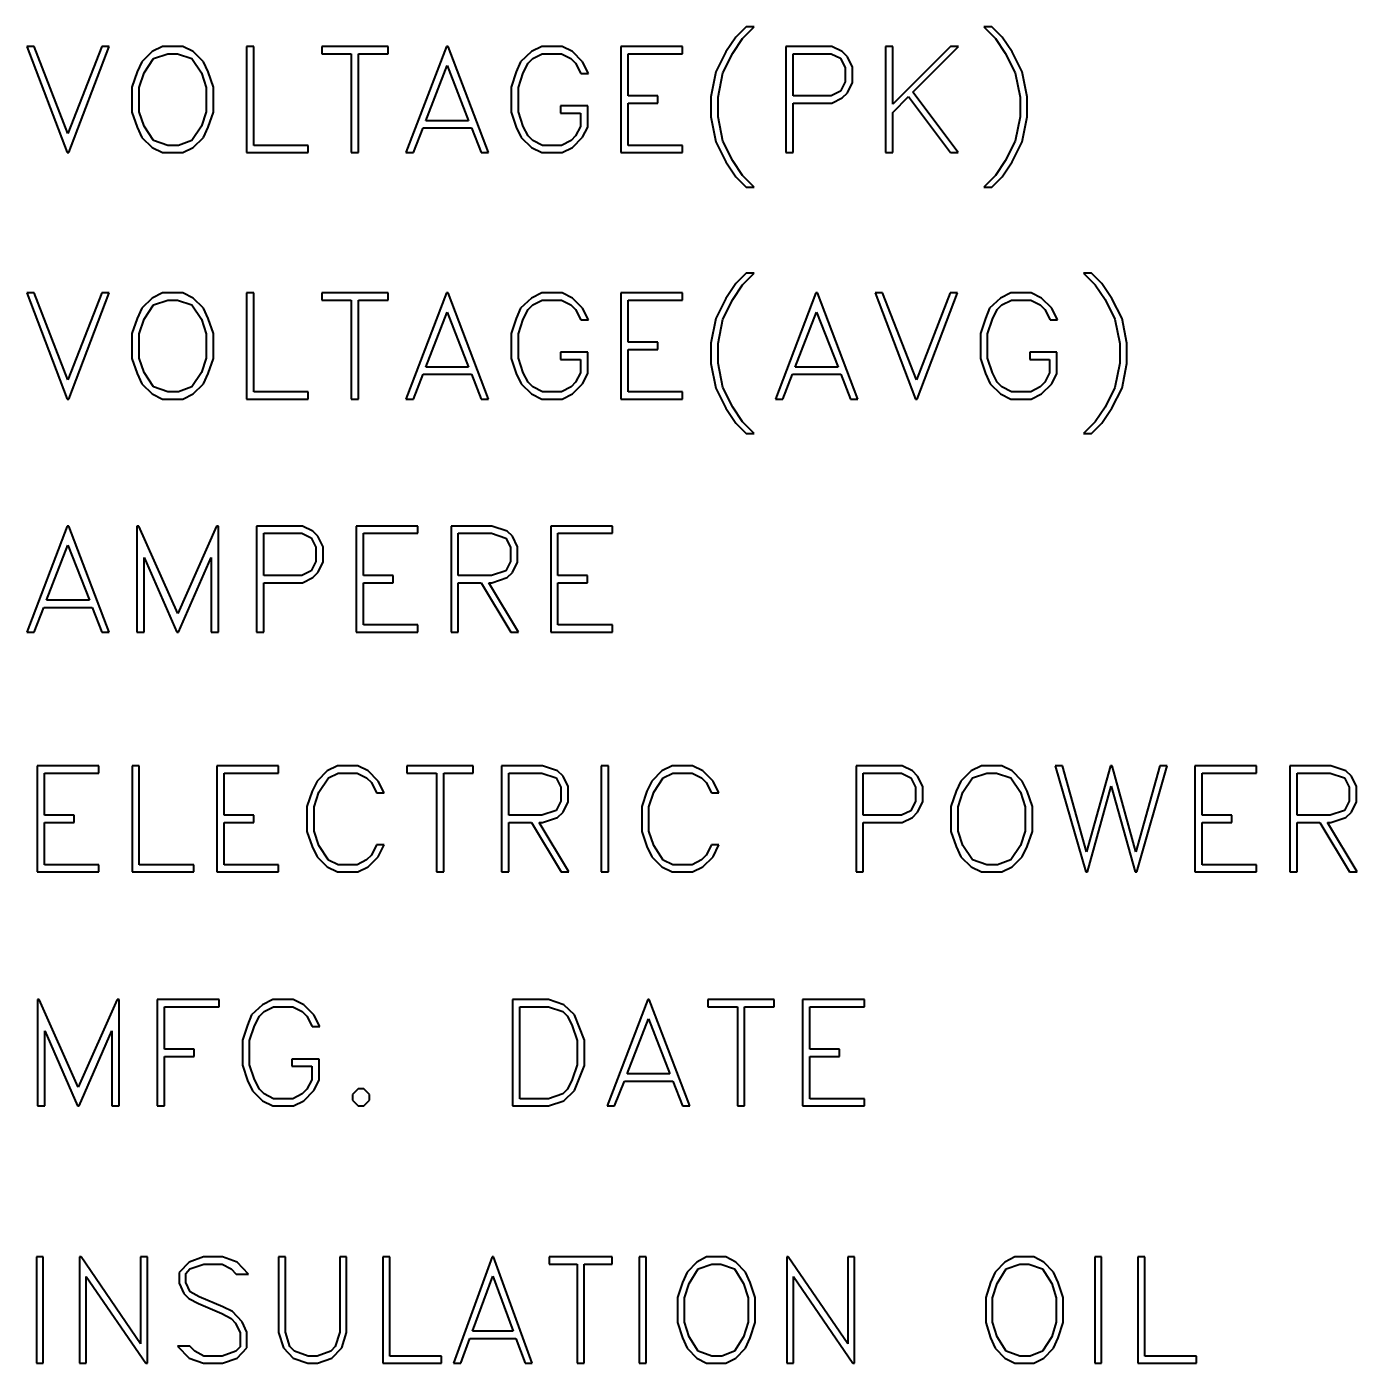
# Model space of a CAD drawing. Header units: millimetres. Extents: x 0 to 4205, y 0 to 2970.
# Drawn here: x 3452 to 3486.88, y 1748.27 to 1783.31 of the extents above; entities that cross this region are included whole.
import ezdxf

# ---------------------------------------------------------------- set-up
doc = ezdxf.new("R2010")
doc.units = ezdxf.units.MM
doc.header["$LTSCALE"] = 5
doc.layers.add('가시적인 것(ISO)', color=3, linetype='Continuous', lineweight=40)

msp = doc.modelspace()

# ---------------------------------------------------------------- linework, layer by layer
at = {"layer": '가시적인 것(ISO)'}
for p, q in [((3470.86, 1783.314), (3470.591, 1783.043)), ((3470.764, 1783.006), (3471.072, 1783.314)), ((3471.072, 1783.314), (3470.86, 1783.314)), ((3477.302, 1783.314), (3477.093, 1783.314)), ((3477.093, 1783.314), (3477.398, 1783.006)), ((3477.574, 1783.043), (3477.302, 1783.314)), ((3470.591, 1783.043), (3470.327, 1782.652)), ((3470.508, 1782.621), (3470.764, 1783.006)), ((3477.398, 1783.006), (3477.655, 1782.621)), ((3477.836, 1782.652), (3477.574, 1783.043)), ((3452.192, 1782.797), (3451.997, 1782.797)), ((3451.997, 1782.797), (3453.061, 1780.014)), ((3453.079, 1780.514), (3452.192, 1782.797)), ((3453.97, 1782.797), (3453.079, 1780.514)), ((3453.1, 1780.014), (3454.161, 1782.797)), ((3454.161, 1782.797), (3453.97, 1782.797)), ((3455.287, 1782.662), (3455.018, 1782.398)), ((3455.557, 1782.797), (3455.287, 1782.662)), ((3455.324, 1782.481), (3455.699, 1782.608)), ((3456.09, 1782.797), (3455.557, 1782.797)), ((3455.699, 1782.608), (3455.95, 1782.608)), ((3455.95, 1782.608), (3456.325, 1782.481)), ((3456.362, 1782.662), (3456.09, 1782.797)), ((3456.628, 1782.398), (3456.362, 1782.662)), ((3457.951, 1782.797), (3457.762, 1782.797)), ((3457.762, 1782.797), (3457.762, 1780.014)), ((3457.951, 1780.203), (3457.951, 1782.797)), ((3461.474, 1782.797), (3459.732, 1782.797)), ((3459.732, 1782.797), (3459.732, 1782.608)), ((3459.732, 1782.608), (3460.508, 1782.608)), ((3460.508, 1782.608), (3460.508, 1780.014)), ((3460.697, 1780.014), (3460.697, 1782.608)), ((3460.697, 1782.608), (3461.474, 1782.608)), ((3461.474, 1782.608), (3461.474, 1782.797)), ((3463.004, 1782.797), (3461.94, 1780.014)), ((3463.043, 1782.797), (3463.004, 1782.797)), ((3464.104, 1780.014), (3463.043, 1782.797)), ((3465.23, 1782.662), (3464.94, 1782.398)), ((3465.499, 1782.797), (3465.23, 1782.662)), ((3465.266, 1782.481), (3465.515, 1782.608)), ((3466.032, 1782.797), (3465.499, 1782.797)), ((3465.515, 1782.608), (3466.019, 1782.608)), ((3466.019, 1782.608), (3466.265, 1782.481)), ((3466.304, 1782.662), (3466.032, 1782.797)), ((3466.571, 1782.396), (3466.304, 1782.662)), ((3467.575, 1782.797), (3467.575, 1780.014)), ((3469.19, 1782.797), (3467.575, 1782.797)), ((3467.764, 1781.5), (3467.764, 1782.608)), ((3467.764, 1782.608), (3469.19, 1782.608)), ((3469.19, 1782.608), (3469.19, 1782.797)), ((3470.327, 1782.652), (3470.065, 1782.129)), ((3470.251, 1782.106), (3470.508, 1782.621)), ((3473.104, 1782.797), (3471.9, 1782.797)), ((3471.9, 1782.797), (3471.9, 1780.014)), ((3472.089, 1781.5), (3472.089, 1782.608)), ((3472.089, 1782.608), (3473.088, 1782.608)), ((3473.088, 1782.608), (3473.334, 1782.486)), ((3473.376, 1782.662), (3473.104, 1782.797)), ((3473.513, 1782.528), (3473.376, 1782.662)), ((3474.704, 1782.797), (3474.515, 1782.797)), ((3474.515, 1782.797), (3474.515, 1780.014)), ((3476.22, 1782.797), (3474.704, 1781.28)), ((3474.704, 1781.28), (3474.704, 1782.797)), ((3475.234, 1781.596), (3476.43, 1782.797)), ((3476.43, 1782.797), (3476.22, 1782.797)), ((3477.655, 1782.621), (3477.911, 1782.106)), ((3478.1, 1782.129), (3477.836, 1782.652)), ((3455.018, 1782.398), (3454.891, 1782.129)), ((3455.073, 1782.103), (3455.324, 1782.481)), ((3456.325, 1782.481), (3456.579, 1782.103)), ((3456.758, 1782.129), (3456.628, 1782.398)), ((3462.46, 1780.85), (3463.022, 1782.295)), ((3463.022, 1782.295), (3463.584, 1780.85)), ((3464.94, 1782.398), (3464.834, 1782.129)), ((3465.015, 1782.108), (3465.144, 1782.359)), ((3465.144, 1782.359), (3465.266, 1782.481)), ((3466.265, 1782.481), (3466.389, 1782.359)), ((3466.389, 1782.359), (3466.527, 1782.088)), ((3466.723, 1782.088), (3466.571, 1782.396)), ((3473.334, 1782.486), (3473.456, 1782.24)), ((3473.456, 1782.24), (3473.456, 1781.868)), ((3473.645, 1782.256), (3473.513, 1782.528)), ((3473.645, 1781.852), (3473.645, 1782.256)), ((3454.891, 1782.129), (3454.757, 1781.733)), ((3454.946, 1781.725), (3455.073, 1782.103)), ((3456.579, 1782.103), (3456.703, 1781.725)), ((3456.892, 1781.733), (3456.758, 1782.129)), ((3464.834, 1782.129), (3464.699, 1781.733)), ((3464.888, 1781.725), (3465.015, 1782.108)), ((3466.527, 1782.088), (3466.723, 1782.088)), ((3470.065, 1782.129), (3469.933, 1781.474)), ((3470.122, 1781.466), (3470.251, 1782.106)), ((3477.911, 1782.106), (3478.04, 1781.466)), ((3478.229, 1781.474), (3478.1, 1782.129)), ((3454.757, 1781.733), (3454.757, 1781.078)), ((3454.946, 1781.086), (3454.946, 1781.725)), ((3456.703, 1781.725), (3456.703, 1781.086)), ((3456.892, 1781.078), (3456.892, 1781.733)), ((3464.699, 1781.733), (3464.699, 1781.078)), ((3464.888, 1781.086), (3464.888, 1781.725)), ((3473.334, 1781.622), (3473.088, 1781.5)), ((3473.456, 1781.868), (3473.334, 1781.622)), ((3473.376, 1781.446), (3473.513, 1781.58)), ((3473.513, 1781.58), (3473.645, 1781.852)), ((3476.417, 1780.014), (3475.234, 1781.596)), ((3466.705, 1781.241), (3465.996, 1781.241)), ((3465.996, 1781.241), (3465.996, 1781.052)), ((3466.705, 1780.685), (3466.705, 1781.241)), ((3468.54, 1781.5), (3467.764, 1781.5)), ((3467.764, 1780.203), (3467.764, 1781.311)), ((3467.764, 1781.311), (3468.54, 1781.311)), ((3468.54, 1781.311), (3468.54, 1781.5)), ((3469.933, 1781.474), (3469.933, 1780.949)), ((3470.122, 1780.954), (3470.122, 1781.466)), ((3473.088, 1781.5), (3472.089, 1781.5)), ((3472.089, 1780.014), (3472.089, 1781.311)), ((3472.089, 1781.311), (3473.104, 1781.311)), ((3473.104, 1781.311), (3473.376, 1781.446)), ((3474.704, 1781.07), (3475.115, 1781.482)), ((3475.115, 1781.482), (3476.215, 1780.014)), ((3478.04, 1781.466), (3478.04, 1780.954)), ((3478.229, 1780.949), (3478.229, 1781.474)), ((3454.757, 1781.078), (3454.891, 1780.682)), ((3455.073, 1780.708), (3454.946, 1781.086)), ((3456.703, 1781.086), (3456.579, 1780.708)), ((3456.758, 1780.682), (3456.892, 1781.078)), ((3463.584, 1780.85), (3462.46, 1780.85)), ((3464.699, 1781.078), (3464.834, 1780.682)), ((3465.015, 1780.703), (3464.888, 1781.086)), ((3465.996, 1781.052), (3466.516, 1781.052)), ((3466.516, 1781.052), (3466.516, 1780.7)), ((3469.933, 1780.949), (3470.065, 1780.294)), ((3470.251, 1780.314), (3470.122, 1780.954)), ((3474.704, 1780.014), (3474.704, 1781.07)), ((3478.04, 1780.954), (3477.911, 1780.314)), ((3478.1, 1780.294), (3478.229, 1780.949)), ((3454.891, 1780.682), (3455.018, 1780.413)), ((3455.324, 1780.33), (3455.073, 1780.708)), ((3456.579, 1780.708), (3456.325, 1780.33)), ((3456.628, 1780.413), (3456.758, 1780.682)), ((3462.134, 1780.014), (3462.39, 1780.661)), ((3462.39, 1780.661), (3463.656, 1780.661)), ((3463.656, 1780.661), (3463.912, 1780.014)), ((3464.834, 1780.682), (3464.961, 1780.413)), ((3465.144, 1780.452), (3465.015, 1780.703)), ((3466.516, 1780.7), (3466.389, 1780.454)), ((3466.571, 1780.415), (3466.705, 1780.685)), ((3455.018, 1780.413), (3455.287, 1780.149)), ((3455.287, 1780.149), (3455.557, 1780.014)), ((3455.699, 1780.203), (3455.324, 1780.33)), ((3455.981, 1780.203), (3455.699, 1780.203)), ((3456.325, 1780.33), (3455.981, 1780.203)), ((3456.09, 1780.014), (3456.362, 1780.149)), ((3456.362, 1780.149), (3456.628, 1780.413)), ((3459.377, 1780.203), (3457.951, 1780.203)), ((3459.377, 1780.014), (3459.377, 1780.203)), ((3464.961, 1780.413), (3465.23, 1780.149)), ((3465.266, 1780.33), (3465.144, 1780.452)), ((3465.23, 1780.149), (3465.499, 1780.014)), ((3465.517, 1780.203), (3465.266, 1780.33)), ((3466.019, 1780.203), (3465.517, 1780.203)), ((3466.268, 1780.33), (3466.019, 1780.203)), ((3466.035, 1780.014), (3466.304, 1780.149)), ((3466.389, 1780.454), (3466.268, 1780.33)), ((3466.304, 1780.149), (3466.571, 1780.415)), ((3469.19, 1780.203), (3467.764, 1780.203)), ((3469.19, 1780.014), (3469.19, 1780.203)), ((3470.065, 1780.294), (3470.327, 1779.771)), ((3470.508, 1779.802), (3470.251, 1780.314)), ((3477.911, 1780.314), (3477.655, 1779.802)), ((3477.836, 1779.771), (3478.1, 1780.294)), ((3453.061, 1780.014), (3453.1, 1780.014)), ((3455.557, 1780.014), (3456.09, 1780.014)), ((3457.762, 1780.014), (3459.377, 1780.014)), ((3460.508, 1780.014), (3460.697, 1780.014)), ((3461.94, 1780.014), (3462.134, 1780.014)), ((3463.912, 1780.014), (3464.104, 1780.014)), ((3465.499, 1780.014), (3466.035, 1780.014)), ((3467.575, 1780.014), (3469.19, 1780.014)), ((3470.327, 1779.771), (3470.591, 1779.38)), ((3470.764, 1779.416), (3470.508, 1779.802)), ((3471.9, 1780.014), (3472.089, 1780.014)), ((3474.515, 1780.014), (3474.704, 1780.014)), ((3476.215, 1780.014), (3476.417, 1780.014)), ((3477.655, 1779.802), (3477.398, 1779.416)), ((3477.574, 1779.38), (3477.836, 1779.771)), ((3470.591, 1779.38), (3470.86, 1779.108)), ((3471.072, 1779.108), (3470.764, 1779.416)), ((3470.86, 1779.108), (3471.072, 1779.108)), ((3477.398, 1779.416), (3477.093, 1779.108)), ((3477.093, 1779.108), (3477.302, 1779.108)), ((3477.302, 1779.108), (3477.574, 1779.38)), ((3470.86, 1776.855), (3470.591, 1776.583)), ((3470.764, 1776.547), (3471.072, 1776.855)), ((3471.072, 1776.855), (3470.86, 1776.855)), ((3479.917, 1776.855), (3479.707, 1776.855)), ((3479.707, 1776.855), (3480.013, 1776.547)), ((3480.189, 1776.583), (3479.917, 1776.855)), ((3452.192, 1776.337), (3451.997, 1776.337)), ((3451.997, 1776.337), (3453.061, 1773.554)), ((3453.079, 1774.054), (3452.192, 1776.337)), ((3453.97, 1776.337), (3453.079, 1774.054)), ((3453.1, 1773.554), (3454.161, 1776.337)), ((3454.161, 1776.337), (3453.97, 1776.337)), ((3455.557, 1776.337), (3455.287, 1776.202)), ((3456.09, 1776.337), (3455.557, 1776.337)), ((3456.362, 1776.202), (3456.09, 1776.337)), ((3457.951, 1776.337), (3457.762, 1776.337)), ((3457.762, 1776.337), (3457.762, 1773.554)), ((3457.951, 1773.743), (3457.951, 1776.337)), ((3461.474, 1776.337), (3459.732, 1776.337)), ((3459.732, 1776.337), (3459.732, 1776.148)), ((3461.474, 1776.148), (3461.474, 1776.337)), ((3463.004, 1776.337), (3461.94, 1773.554)), ((3463.043, 1776.337), (3463.004, 1776.337)), ((3464.104, 1773.554), (3463.043, 1776.337)), ((3465.499, 1776.337), (3465.23, 1776.202)), ((3466.032, 1776.337), (3465.499, 1776.337)), ((3466.304, 1776.202), (3466.032, 1776.337)), ((3467.575, 1776.337), (3467.575, 1773.554)), ((3469.19, 1776.337), (3467.575, 1776.337)), ((3469.19, 1776.148), (3469.19, 1776.337)), ((3470.591, 1776.583), (3470.327, 1776.192)), ((3470.508, 1776.161), (3470.764, 1776.547)), ((3472.69, 1776.337), (3471.626, 1773.554)), ((3472.729, 1776.337), (3472.69, 1776.337)), ((3473.79, 1773.554), (3472.729, 1776.337)), ((3474.434, 1776.337), (3474.24, 1776.337)), ((3474.24, 1776.337), (3475.304, 1773.554)), ((3475.322, 1774.054), (3474.434, 1776.337)), ((3476.213, 1776.337), (3475.322, 1774.054)), ((3475.343, 1773.554), (3476.404, 1776.337)), ((3476.404, 1776.337), (3476.213, 1776.337)), ((3477.799, 1776.337), (3477.53, 1776.202)), ((3478.333, 1776.337), (3477.799, 1776.337)), ((3478.604, 1776.202), (3478.333, 1776.337)), ((3480.013, 1776.547), (3480.269, 1776.161)), ((3480.45, 1776.192), (3480.189, 1776.583)), ((3455.018, 1775.938), (3454.891, 1775.669)), ((3455.287, 1776.202), (3455.018, 1775.938)), ((3455.073, 1775.643), (3455.324, 1776.021)), ((3455.324, 1776.021), (3455.699, 1776.148)), ((3455.699, 1776.148), (3455.95, 1776.148)), ((3455.95, 1776.148), (3456.325, 1776.021)), ((3456.325, 1776.021), (3456.579, 1775.643)), ((3456.628, 1775.938), (3456.362, 1776.202)), ((3456.758, 1775.669), (3456.628, 1775.938)), ((3459.732, 1776.148), (3460.508, 1776.148)), ((3460.508, 1776.148), (3460.508, 1773.554)), ((3460.697, 1773.554), (3460.697, 1776.148)), ((3460.697, 1776.148), (3461.474, 1776.148)), ((3464.94, 1775.938), (3464.834, 1775.669)), ((3465.23, 1776.202), (3464.94, 1775.938)), ((3465.144, 1775.9), (3465.266, 1776.021)), ((3465.266, 1776.021), (3465.515, 1776.148)), ((3465.515, 1776.148), (3466.019, 1776.148)), ((3466.019, 1776.148), (3466.265, 1776.021)), ((3466.265, 1776.021), (3466.389, 1775.9)), ((3466.571, 1775.936), (3466.304, 1776.202)), ((3466.723, 1775.628), (3466.571, 1775.936)), ((3467.764, 1775.04), (3467.764, 1776.148)), ((3467.764, 1776.148), (3469.19, 1776.148)), ((3470.327, 1776.192), (3470.065, 1775.669)), ((3470.251, 1775.646), (3470.508, 1776.161)), ((3477.24, 1775.938), (3477.134, 1775.669)), ((3477.53, 1776.202), (3477.24, 1775.938)), ((3477.445, 1775.9), (3477.567, 1776.021)), ((3477.567, 1776.021), (3477.815, 1776.148)), ((3477.815, 1776.148), (3478.32, 1776.148)), ((3478.32, 1776.148), (3478.566, 1776.021)), ((3478.566, 1776.021), (3478.69, 1775.9)), ((3478.871, 1775.936), (3478.604, 1776.202)), ((3479.024, 1775.628), (3478.871, 1775.936)), ((3480.269, 1776.161), (3480.525, 1775.646)), ((3480.714, 1775.669), (3480.45, 1776.192)), ((3454.891, 1775.669), (3454.757, 1775.273)), ((3454.946, 1775.265), (3455.073, 1775.643)), ((3456.579, 1775.643), (3456.703, 1775.265)), ((3456.892, 1775.273), (3456.758, 1775.669)), ((3462.46, 1774.39), (3463.022, 1775.835)), ((3463.022, 1775.835), (3463.584, 1774.39)), ((3464.834, 1775.669), (3464.699, 1775.273)), ((3464.888, 1775.265), (3465.015, 1775.648)), ((3465.015, 1775.648), (3465.144, 1775.9)), ((3466.389, 1775.9), (3466.527, 1775.628)), ((3466.527, 1775.628), (3466.723, 1775.628)), ((3470.065, 1775.669), (3469.933, 1775.014)), ((3470.122, 1775.006), (3470.251, 1775.646)), ((3472.146, 1774.39), (3472.708, 1775.835)), ((3472.708, 1775.835), (3473.27, 1774.39)), ((3477.134, 1775.669), (3477, 1775.273)), ((3477.189, 1775.265), (3477.315, 1775.648)), ((3477.315, 1775.648), (3477.445, 1775.9)), ((3478.69, 1775.9), (3478.827, 1775.628)), ((3478.827, 1775.628), (3479.024, 1775.628)), ((3480.525, 1775.646), (3480.655, 1775.006)), ((3480.844, 1775.014), (3480.714, 1775.669)), ((3454.757, 1775.273), (3454.757, 1774.618)), ((3454.946, 1774.626), (3454.946, 1775.265)), ((3456.703, 1775.265), (3456.703, 1774.626)), ((3456.892, 1774.618), (3456.892, 1775.273)), ((3464.699, 1775.273), (3464.699, 1774.618)), ((3464.888, 1774.626), (3464.888, 1775.265)), ((3477, 1775.273), (3477, 1774.618)), ((3477.189, 1774.626), (3477.189, 1775.265)), ((3468.54, 1775.04), (3467.764, 1775.04)), ((3468.54, 1774.851), (3468.54, 1775.04)), ((3469.933, 1775.014), (3469.933, 1774.489)), ((3470.122, 1774.494), (3470.122, 1775.006)), ((3480.655, 1775.006), (3480.655, 1774.494)), ((3480.844, 1774.489), (3480.844, 1775.014)), ((3454.757, 1774.618), (3454.891, 1774.222)), ((3455.073, 1774.248), (3454.946, 1774.626)), ((3456.703, 1774.626), (3456.579, 1774.248)), ((3456.758, 1774.222), (3456.892, 1774.618)), ((3464.699, 1774.618), (3464.834, 1774.222)), ((3465.015, 1774.243), (3464.888, 1774.626)), ((3466.705, 1774.781), (3465.996, 1774.781)), ((3465.996, 1774.781), (3465.996, 1774.592)), ((3465.996, 1774.592), (3466.516, 1774.592)), ((3466.516, 1774.592), (3466.516, 1774.24)), ((3466.705, 1774.225), (3466.705, 1774.781)), ((3467.764, 1773.743), (3467.764, 1774.851)), ((3467.764, 1774.851), (3468.54, 1774.851)), ((3477, 1774.618), (3477.134, 1774.222)), ((3477.315, 1774.243), (3477.189, 1774.626)), ((3479.006, 1774.781), (3478.296, 1774.781)), ((3478.296, 1774.781), (3478.296, 1774.592)), ((3478.296, 1774.592), (3478.817, 1774.592)), ((3478.817, 1774.592), (3478.817, 1774.24)), ((3479.006, 1774.225), (3479.006, 1774.781)), ((3454.891, 1774.222), (3455.018, 1773.953)), ((3455.324, 1773.87), (3455.073, 1774.248)), ((3456.579, 1774.248), (3456.325, 1773.87)), ((3456.628, 1773.953), (3456.758, 1774.222)), ((3462.134, 1773.554), (3462.39, 1774.201)), ((3462.39, 1774.201), (3463.656, 1774.201)), ((3463.584, 1774.39), (3462.46, 1774.39)), ((3463.656, 1774.201), (3463.912, 1773.554)), ((3464.834, 1774.222), (3464.961, 1773.953)), ((3465.144, 1773.992), (3465.015, 1774.243)), ((3466.516, 1774.24), (3466.389, 1773.994)), ((3466.571, 1773.956), (3466.705, 1774.225)), ((3469.933, 1774.489), (3470.065, 1773.834)), ((3470.251, 1773.855), (3470.122, 1774.494)), ((3471.82, 1773.554), (3472.076, 1774.201)), ((3472.076, 1774.201), (3473.342, 1774.201)), ((3473.27, 1774.39), (3472.146, 1774.39)), ((3473.342, 1774.201), (3473.598, 1773.554)), ((3477.134, 1774.222), (3477.261, 1773.953)), ((3477.445, 1773.992), (3477.315, 1774.243)), ((3478.817, 1774.24), (3478.69, 1773.994)), ((3478.871, 1773.956), (3479.006, 1774.225)), ((3480.655, 1774.494), (3480.525, 1773.855)), ((3480.714, 1773.834), (3480.844, 1774.489)), ((3455.018, 1773.953), (3455.287, 1773.689)), ((3455.699, 1773.743), (3455.324, 1773.87)), ((3456.325, 1773.87), (3455.981, 1773.743)), ((3456.362, 1773.689), (3456.628, 1773.953)), ((3464.961, 1773.953), (3465.23, 1773.689)), ((3465.266, 1773.87), (3465.144, 1773.992)), ((3465.517, 1773.743), (3465.266, 1773.87)), ((3466.268, 1773.87), (3466.019, 1773.743)), ((3466.389, 1773.994), (3466.268, 1773.87)), ((3466.304, 1773.689), (3466.571, 1773.956)), ((3470.065, 1773.834), (3470.327, 1773.311)), ((3470.508, 1773.342), (3470.251, 1773.855)), ((3477.261, 1773.953), (3477.53, 1773.689)), ((3477.567, 1773.87), (3477.445, 1773.992)), ((3477.818, 1773.743), (3477.567, 1773.87)), ((3478.568, 1773.87), (3478.32, 1773.743)), ((3478.69, 1773.994), (3478.568, 1773.87)), ((3478.604, 1773.689), (3478.871, 1773.956)), ((3480.525, 1773.855), (3480.269, 1773.342)), ((3480.45, 1773.311), (3480.714, 1773.834)), ((3453.061, 1773.554), (3453.1, 1773.554)), ((3455.287, 1773.689), (3455.557, 1773.554)), ((3455.557, 1773.554), (3456.09, 1773.554)), ((3455.981, 1773.743), (3455.699, 1773.743)), ((3456.09, 1773.554), (3456.362, 1773.689)), ((3457.762, 1773.554), (3459.377, 1773.554)), ((3459.377, 1773.743), (3457.951, 1773.743)), ((3459.377, 1773.554), (3459.377, 1773.743)), ((3460.508, 1773.554), (3460.697, 1773.554)), ((3461.94, 1773.554), (3462.134, 1773.554)), ((3463.912, 1773.554), (3464.104, 1773.554)), ((3465.23, 1773.689), (3465.499, 1773.554)), ((3465.499, 1773.554), (3466.035, 1773.554)), ((3466.019, 1773.743), (3465.517, 1773.743)), ((3466.035, 1773.554), (3466.304, 1773.689)), ((3467.575, 1773.554), (3469.19, 1773.554)), ((3469.19, 1773.743), (3467.764, 1773.743)), ((3469.19, 1773.554), (3469.19, 1773.743)), ((3471.626, 1773.554), (3471.82, 1773.554)), ((3473.598, 1773.554), (3473.79, 1773.554)), ((3475.304, 1773.554), (3475.343, 1773.554)), ((3477.53, 1773.689), (3477.799, 1773.554)), ((3477.799, 1773.554), (3478.335, 1773.554)), ((3478.32, 1773.743), (3477.818, 1773.743)), ((3478.335, 1773.554), (3478.604, 1773.689)), ((3470.327, 1773.311), (3470.591, 1772.92)), ((3470.764, 1772.956), (3470.508, 1773.342)), ((3480.269, 1773.342), (3480.013, 1772.956)), ((3480.189, 1772.92), (3480.45, 1773.311)), ((3470.591, 1772.92), (3470.86, 1772.648)), ((3471.072, 1772.648), (3470.764, 1772.956)), ((3480.013, 1772.956), (3479.707, 1772.648)), ((3479.917, 1772.648), (3480.189, 1772.92)), ((3470.86, 1772.648), (3471.072, 1772.648)), ((3479.707, 1772.648), (3479.917, 1772.648)), ((3453.061, 1770.223), (3451.997, 1767.44)), ((3453.1, 1770.223), (3453.061, 1770.223)), ((3454.161, 1767.44), (3453.1, 1770.223)), ((3454.886, 1770.223), (3454.886, 1767.44)), ((3454.933, 1770.223), (3454.886, 1770.223)), ((3455.955, 1767.932), (3454.933, 1770.223)), ((3456.975, 1770.223), (3455.955, 1767.932)), ((3457.022, 1770.223), (3456.975, 1770.223)), ((3457.022, 1767.44), (3457.022, 1770.223)), ((3459.225, 1770.223), (3458.021, 1770.223)), ((3458.021, 1770.223), (3458.021, 1767.44)), ((3458.21, 1768.926), (3458.21, 1770.034)), ((3458.21, 1770.034), (3459.209, 1770.034)), ((3459.209, 1770.034), (3459.455, 1769.912)), ((3459.496, 1770.088), (3459.225, 1770.223)), ((3459.634, 1769.954), (3459.496, 1770.088)), ((3460.635, 1770.223), (3460.635, 1767.44)), ((3462.25, 1770.223), (3460.635, 1770.223)), ((3460.824, 1768.926), (3460.824, 1770.034)), ((3460.824, 1770.034), (3462.25, 1770.034)), ((3462.25, 1770.034), (3462.25, 1770.223)), ((3464.194, 1770.223), (3463.123, 1770.223)), ((3463.123, 1770.223), (3463.123, 1767.44)), ((3463.312, 1770.034), (3464.184, 1770.034)), ((3463.312, 1768.926), (3463.312, 1770.034)), ((3464.184, 1770.034), (3464.557, 1769.907)), ((3464.593, 1770.088), (3464.194, 1770.223)), ((3464.735, 1769.954), (3464.593, 1770.088)), ((3467.352, 1770.223), (3465.737, 1770.223)), ((3465.737, 1770.223), (3465.737, 1767.44)), ((3465.926, 1768.926), (3465.926, 1770.034)), ((3465.926, 1770.034), (3467.352, 1770.034)), ((3467.352, 1770.034), (3467.352, 1770.223)), ((3452.518, 1768.277), (3453.079, 1769.721)), ((3453.079, 1769.721), (3453.641, 1768.277)), ((3459.455, 1769.912), (3459.577, 1769.667)), ((3459.577, 1769.667), (3459.577, 1769.294)), ((3459.766, 1769.682), (3459.634, 1769.954)), ((3459.766, 1769.278), (3459.766, 1769.682)), ((3464.557, 1769.907), (3464.678, 1769.667)), ((3464.678, 1769.667), (3464.678, 1769.294)), ((3464.867, 1769.682), (3464.735, 1769.954)), ((3464.867, 1769.278), (3464.867, 1769.682)), ((3455.075, 1767.44), (3455.075, 1769.403)), ((3455.075, 1769.403), (3455.935, 1767.44)), ((3455.973, 1767.44), (3456.833, 1769.403)), ((3456.833, 1769.403), (3456.833, 1767.44)), ((3459.577, 1769.294), (3459.455, 1769.048)), ((3459.634, 1769.007), (3459.766, 1769.278)), ((3464.678, 1769.294), (3464.557, 1769.053)), ((3464.735, 1769.007), (3464.867, 1769.278)), ((3459.209, 1768.926), (3458.21, 1768.926)), ((3459.455, 1769.048), (3459.209, 1768.926)), ((3459.496, 1768.872), (3459.634, 1769.007)), ((3461.601, 1768.926), (3460.824, 1768.926)), ((3461.601, 1768.737), (3461.601, 1768.926)), ((3464.184, 1768.926), (3463.312, 1768.926)), ((3464.557, 1769.053), (3464.184, 1768.926)), ((3464.593, 1768.872), (3464.735, 1769.007)), ((3466.703, 1768.926), (3465.926, 1768.926)), ((3466.703, 1768.737), (3466.703, 1768.926)), ((3458.21, 1767.44), (3458.21, 1768.737)), ((3458.21, 1768.737), (3459.225, 1768.737)), ((3459.225, 1768.737), (3459.496, 1768.872)), ((3460.824, 1767.629), (3460.824, 1768.737)), ((3460.824, 1768.737), (3461.601, 1768.737)), ((3463.312, 1767.44), (3463.312, 1768.737)), ((3463.312, 1768.737), (3463.912, 1768.737)), ((3463.912, 1768.737), (3464.691, 1767.44)), ((3464.891, 1767.44), (3464.114, 1768.737)), ((3464.114, 1768.737), (3464.194, 1768.737)), ((3464.194, 1768.737), (3464.593, 1768.872)), ((3465.926, 1767.629), (3465.926, 1768.737)), ((3465.926, 1768.737), (3466.703, 1768.737)), ((3453.641, 1768.277), (3452.518, 1768.277)), ((3452.192, 1767.44), (3452.448, 1768.088)), ((3452.448, 1768.088), (3453.714, 1768.088)), ((3453.714, 1768.088), (3453.97, 1767.44)), ((3462.25, 1767.629), (3460.824, 1767.629)), ((3462.25, 1767.44), (3462.25, 1767.629)), ((3467.352, 1767.629), (3465.926, 1767.629)), ((3467.352, 1767.44), (3467.352, 1767.629)), ((3451.997, 1767.44), (3452.192, 1767.44)), ((3453.97, 1767.44), (3454.161, 1767.44)), ((3454.886, 1767.44), (3455.075, 1767.44)), ((3455.935, 1767.44), (3455.973, 1767.44)), ((3456.833, 1767.44), (3457.022, 1767.44)), ((3458.021, 1767.44), (3458.21, 1767.44)), ((3460.635, 1767.44), (3462.25, 1767.44)), ((3463.123, 1767.44), (3463.312, 1767.44)), ((3464.691, 1767.44), (3464.891, 1767.44)), ((3465.737, 1767.44), (3467.352, 1767.44)), ((3452.272, 1763.936), (3452.272, 1761.154)), ((3453.887, 1763.936), (3452.272, 1763.936)), ((3452.461, 1762.639), (3452.461, 1763.747)), ((3452.461, 1763.747), (3453.887, 1763.747)), ((3453.887, 1763.747), (3453.887, 1763.936)), ((3454.948, 1763.936), (3454.759, 1763.936)), ((3454.759, 1763.936), (3454.759, 1761.154)), ((3454.948, 1761.343), (3454.948, 1763.936)), ((3456.985, 1763.936), (3456.985, 1761.154)), ((3458.601, 1763.936), (3456.985, 1763.936)), ((3457.174, 1762.639), (3457.174, 1763.747)), ((3457.174, 1763.747), (3458.601, 1763.747)), ((3458.601, 1763.747), (3458.601, 1763.936)), ((3459.874, 1763.802), (3459.608, 1763.538)), ((3460.143, 1763.936), (3459.874, 1763.802)), ((3459.91, 1763.626), (3460.159, 1763.747)), ((3460.677, 1763.936), (3460.143, 1763.936)), ((3460.159, 1763.747), (3460.664, 1763.747)), ((3460.664, 1763.747), (3460.91, 1763.62)), ((3460.948, 1763.802), (3460.677, 1763.936)), ((3461.215, 1763.535), (3460.948, 1763.802)), ((3463.705, 1763.936), (3461.963, 1763.936)), ((3461.963, 1763.936), (3461.963, 1763.747)), ((3461.963, 1763.747), (3462.74, 1763.747)), ((3462.74, 1763.747), (3462.74, 1761.154)), ((3462.929, 1761.154), (3462.929, 1763.747)), ((3462.929, 1763.747), (3463.705, 1763.747)), ((3463.705, 1763.747), (3463.705, 1763.936)), ((3465.517, 1763.936), (3464.445, 1763.936)), ((3464.445, 1763.936), (3464.445, 1761.154)), ((3464.634, 1763.747), (3465.507, 1763.747)), ((3464.634, 1762.639), (3464.634, 1763.747)), ((3465.507, 1763.747), (3465.88, 1763.62)), ((3465.916, 1763.802), (3465.517, 1763.936)), ((3466.058, 1763.667), (3465.916, 1763.802)), ((3466.19, 1763.395), (3466.058, 1763.667)), ((3467.249, 1763.936), (3467.06, 1763.936)), ((3467.06, 1763.936), (3467.06, 1761.154)), ((3467.249, 1761.154), (3467.249, 1763.936)), ((3468.652, 1763.802), (3468.385, 1763.538)), ((3468.921, 1763.936), (3468.652, 1763.802)), ((3468.688, 1763.626), (3468.937, 1763.747)), ((3469.454, 1763.936), (3468.921, 1763.936)), ((3468.937, 1763.747), (3469.441, 1763.747)), ((3469.441, 1763.747), (3469.687, 1763.62)), ((3469.726, 1763.802), (3469.454, 1763.936)), ((3469.993, 1763.535), (3469.726, 1763.802)), ((3474.947, 1763.936), (3473.743, 1763.936)), ((3473.743, 1763.936), (3473.743, 1761.154)), ((3473.932, 1763.747), (3474.931, 1763.747)), ((3473.932, 1762.639), (3473.932, 1763.747)), ((3474.931, 1763.747), (3475.177, 1763.626)), ((3475.219, 1763.802), (3474.947, 1763.936)), ((3475.356, 1763.667), (3475.219, 1763.802)), ((3475.488, 1763.395), (3475.356, 1763.667)), ((3476.759, 1763.802), (3476.49, 1763.538)), ((3477.028, 1763.936), (3476.759, 1763.802)), ((3476.795, 1763.62), (3477.17, 1763.747)), ((3477.561, 1763.936), (3477.028, 1763.936)), ((3477.17, 1763.747), (3477.422, 1763.747)), ((3477.422, 1763.747), (3477.797, 1763.62)), ((3477.833, 1763.802), (3477.561, 1763.936)), ((3478.1, 1763.538), (3477.833, 1763.802)), ((3479.158, 1763.936), (3478.964, 1763.936)), ((3478.964, 1763.936), (3479.762, 1761.154)), ((3479.782, 1761.684), (3479.158, 1763.936)), ((3480.409, 1763.936), (3479.782, 1761.684)), ((3480.455, 1763.936), (3480.409, 1763.936)), ((3481.079, 1761.684), (3480.455, 1763.936)), ((3481.705, 1763.936), (3481.079, 1761.684)), ((3481.102, 1761.154), (3481.897, 1763.936)), ((3481.897, 1763.936), (3481.705, 1763.936)), ((3482.627, 1763.936), (3482.627, 1761.154)), ((3484.242, 1763.936), (3482.627, 1763.936)), ((3482.816, 1762.639), (3482.816, 1763.747)), ((3482.816, 1763.747), (3484.242, 1763.747)), ((3484.242, 1763.747), (3484.242, 1763.936)), ((3486.186, 1763.936), (3485.115, 1763.936)), ((3485.115, 1763.936), (3485.115, 1761.154)), ((3485.303, 1763.747), (3486.176, 1763.747)), ((3485.303, 1762.639), (3485.303, 1763.747)), ((3486.176, 1763.747), (3486.549, 1763.62)), ((3486.585, 1763.802), (3486.186, 1763.936)), ((3486.727, 1763.667), (3486.585, 1763.802)), ((3486.859, 1763.395), (3486.727, 1763.667)), ((3459.608, 1763.538), (3459.478, 1763.268)), ((3459.659, 1763.243), (3459.91, 1763.626)), ((3460.91, 1763.62), (3461.034, 1763.499)), ((3461.034, 1763.499), (3461.171, 1763.227)), ((3461.368, 1763.227), (3461.215, 1763.535)), ((3465.88, 1763.62), (3466.001, 1763.38)), ((3466.001, 1763.38), (3466.001, 1763.007)), ((3466.19, 1762.991), (3466.19, 1763.395)), ((3468.385, 1763.538), (3468.256, 1763.268)), ((3468.437, 1763.243), (3468.688, 1763.626)), ((3469.687, 1763.62), (3469.811, 1763.499)), ((3469.811, 1763.499), (3469.949, 1763.227)), ((3470.145, 1763.227), (3469.993, 1763.535)), ((3475.177, 1763.626), (3475.299, 1763.38)), ((3475.299, 1763.38), (3475.299, 1763.007)), ((3475.488, 1762.991), (3475.488, 1763.395)), ((3476.49, 1763.538), (3476.363, 1763.268)), ((3476.544, 1763.243), (3476.795, 1763.62)), ((3477.797, 1763.62), (3478.051, 1763.243)), ((3478.229, 1763.268), (3478.1, 1763.538)), ((3479.806, 1761.154), (3480.429, 1763.406)), ((3480.429, 1763.406), (3481.056, 1761.154)), ((3486.549, 1763.62), (3486.67, 1763.38)), ((3486.67, 1763.38), (3486.67, 1763.007)), ((3486.859, 1762.991), (3486.859, 1763.395)), ((3459.478, 1763.268), (3459.344, 1762.872)), ((3459.533, 1762.865), (3459.659, 1763.243)), ((3461.171, 1763.227), (3461.368, 1763.227)), ((3466.001, 1763.007), (3465.88, 1762.766)), ((3466.058, 1762.72), (3466.19, 1762.991)), ((3468.256, 1763.268), (3468.121, 1762.872)), ((3468.31, 1762.865), (3468.437, 1763.243)), ((3469.949, 1763.227), (3470.145, 1763.227)), ((3475.299, 1763.007), (3475.177, 1762.761)), ((3475.356, 1762.72), (3475.488, 1762.991)), ((3476.363, 1763.268), (3476.228, 1762.872)), ((3476.417, 1762.865), (3476.544, 1763.243)), ((3478.051, 1763.243), (3478.175, 1762.865)), ((3478.364, 1762.872), (3478.229, 1763.268)), ((3486.67, 1763.007), (3486.549, 1762.766)), ((3486.727, 1762.72), (3486.859, 1762.991)), ((3453.237, 1762.639), (3452.461, 1762.639)), ((3453.237, 1762.45), (3453.237, 1762.639)), ((3457.951, 1762.639), (3457.174, 1762.639)), ((3457.951, 1762.45), (3457.951, 1762.639)), ((3459.344, 1762.872), (3459.344, 1762.218)), ((3459.533, 1762.225), (3459.533, 1762.865)), ((3465.507, 1762.639), (3464.634, 1762.639)), ((3465.88, 1762.766), (3465.507, 1762.639)), ((3465.916, 1762.585), (3466.058, 1762.72)), ((3468.121, 1762.872), (3468.121, 1762.218)), ((3468.31, 1762.225), (3468.31, 1762.865)), ((3474.931, 1762.639), (3473.932, 1762.639)), ((3475.177, 1762.761), (3474.931, 1762.639)), ((3475.219, 1762.585), (3475.356, 1762.72)), ((3476.228, 1762.872), (3476.228, 1762.218)), ((3476.417, 1762.225), (3476.417, 1762.865)), ((3478.175, 1762.865), (3478.175, 1762.225)), ((3478.364, 1762.218), (3478.364, 1762.872)), ((3483.592, 1762.639), (3482.816, 1762.639)), ((3483.592, 1762.45), (3483.592, 1762.639)), ((3486.176, 1762.639), (3485.303, 1762.639)), ((3486.549, 1762.766), (3486.176, 1762.639)), ((3486.585, 1762.585), (3486.727, 1762.72)), ((3452.461, 1761.343), (3452.461, 1762.45)), ((3452.461, 1762.45), (3453.237, 1762.45)), ((3457.174, 1761.343), (3457.174, 1762.45)), ((3457.174, 1762.45), (3457.951, 1762.45)), ((3464.634, 1761.154), (3464.634, 1762.45)), ((3464.634, 1762.45), (3465.235, 1762.45)), ((3465.235, 1762.45), (3466.014, 1761.154)), ((3466.213, 1761.154), (3465.437, 1762.45)), ((3465.437, 1762.45), (3465.517, 1762.45)), ((3465.517, 1762.45), (3465.916, 1762.585)), ((3473.932, 1761.154), (3473.932, 1762.45)), ((3473.932, 1762.45), (3474.947, 1762.45)), ((3474.947, 1762.45), (3475.219, 1762.585)), ((3482.816, 1761.343), (3482.816, 1762.45)), ((3482.816, 1762.45), (3483.592, 1762.45)), ((3485.303, 1761.154), (3485.303, 1762.45)), ((3485.303, 1762.45), (3485.904, 1762.45)), ((3485.904, 1762.45), (3486.683, 1761.154)), ((3486.882, 1761.154), (3486.106, 1762.45)), ((3486.106, 1762.45), (3486.186, 1762.45)), ((3486.186, 1762.45), (3486.585, 1762.585)), ((3459.344, 1762.218), (3459.478, 1761.821)), ((3459.659, 1761.847), (3459.533, 1762.225)), ((3468.121, 1762.218), (3468.256, 1761.821)), ((3468.437, 1761.847), (3468.31, 1762.225)), ((3476.228, 1762.218), (3476.363, 1761.821)), ((3476.544, 1761.847), (3476.417, 1762.225)), ((3478.175, 1762.225), (3478.051, 1761.847)), ((3478.229, 1761.821), (3478.364, 1762.218)), ((3459.478, 1761.821), (3459.608, 1761.552)), ((3459.608, 1761.552), (3459.874, 1761.288)), ((3459.91, 1761.467), (3459.659, 1761.847)), ((3461.034, 1761.591), (3460.91, 1761.469)), ((3460.948, 1761.288), (3461.215, 1761.555)), ((3461.171, 1761.863), (3461.034, 1761.591)), ((3461.368, 1761.863), (3461.171, 1761.863)), ((3461.215, 1761.555), (3461.368, 1761.863)), ((3468.256, 1761.821), (3468.385, 1761.552)), ((3468.385, 1761.552), (3468.652, 1761.288)), ((3468.688, 1761.467), (3468.437, 1761.847)), ((3469.811, 1761.591), (3469.687, 1761.469)), ((3469.726, 1761.288), (3469.993, 1761.555)), ((3469.949, 1761.863), (3469.811, 1761.591)), ((3470.145, 1761.863), (3469.949, 1761.863)), ((3469.993, 1761.555), (3470.145, 1761.863)), ((3476.363, 1761.821), (3476.49, 1761.552)), ((3476.49, 1761.552), (3476.759, 1761.288)), ((3476.795, 1761.469), (3476.544, 1761.847)), ((3478.051, 1761.847), (3477.797, 1761.469)), ((3477.833, 1761.288), (3478.1, 1761.552)), ((3478.1, 1761.552), (3478.229, 1761.821)), ((3453.887, 1761.343), (3452.461, 1761.343)), ((3453.887, 1761.154), (3453.887, 1761.343)), ((3456.375, 1761.343), (3454.948, 1761.343)), ((3456.375, 1761.154), (3456.375, 1761.343)), ((3458.601, 1761.343), (3457.174, 1761.343)), ((3458.601, 1761.154), (3458.601, 1761.343)), ((3459.874, 1761.288), (3460.143, 1761.154)), ((3460.159, 1761.343), (3459.91, 1761.467)), ((3460.664, 1761.343), (3460.159, 1761.343)), ((3460.91, 1761.469), (3460.664, 1761.343)), ((3460.677, 1761.154), (3460.948, 1761.288)), ((3468.652, 1761.288), (3468.921, 1761.154)), ((3468.937, 1761.343), (3468.688, 1761.467)), ((3469.441, 1761.343), (3468.937, 1761.343)), ((3469.687, 1761.469), (3469.441, 1761.343)), ((3469.454, 1761.154), (3469.726, 1761.288)), ((3476.759, 1761.288), (3477.028, 1761.154)), ((3477.17, 1761.343), (3476.795, 1761.469)), ((3477.453, 1761.343), (3477.17, 1761.343)), ((3477.797, 1761.469), (3477.453, 1761.343)), ((3477.561, 1761.154), (3477.833, 1761.288)), ((3484.242, 1761.343), (3482.816, 1761.343)), ((3484.242, 1761.154), (3484.242, 1761.343)), ((3452.272, 1761.154), (3453.887, 1761.154)), ((3454.759, 1761.154), (3456.375, 1761.154)), ((3456.985, 1761.154), (3458.601, 1761.154)), ((3460.143, 1761.154), (3460.677, 1761.154)), ((3462.74, 1761.154), (3462.929, 1761.154)), ((3464.445, 1761.154), (3464.634, 1761.154)), ((3466.014, 1761.154), (3466.213, 1761.154)), ((3467.06, 1761.154), (3467.249, 1761.154)), ((3468.921, 1761.154), (3469.454, 1761.154)), ((3473.743, 1761.154), (3473.932, 1761.154)), ((3477.028, 1761.154), (3477.561, 1761.154)), ((3479.762, 1761.154), (3479.806, 1761.154)), ((3481.056, 1761.154), (3481.102, 1761.154)), ((3482.627, 1761.154), (3484.242, 1761.154)), ((3485.115, 1761.154), (3485.303, 1761.154)), ((3486.683, 1761.154), (3486.882, 1761.154)), ((3452.279, 1757.808), (3452.279, 1755.02)), ((3452.325, 1757.808), (3452.279, 1757.808)), ((3453.35, 1755.513), (3452.325, 1757.808)), ((3454.372, 1757.808), (3453.35, 1755.513)), ((3454.419, 1757.808), (3454.372, 1757.808)), ((3454.419, 1755.02), (3454.419, 1757.808)), ((3457.039, 1757.808), (3455.42, 1757.808)), ((3455.42, 1757.808), (3455.42, 1755.02)), ((3457.039, 1757.619), (3457.039, 1757.808)), ((3458.452, 1757.808), (3458.182, 1757.674)), ((3458.987, 1757.808), (3458.452, 1757.808)), ((3459.259, 1757.674), (3458.987, 1757.808)), ((3465.681, 1757.808), (3464.737, 1757.808)), ((3464.737, 1757.808), (3464.737, 1755.02)), ((3466.083, 1757.674), (3465.681, 1757.808)), ((3468.281, 1757.808), (3467.214, 1755.02)), ((3468.319, 1757.808), (3468.281, 1757.808)), ((3469.383, 1755.02), (3468.319, 1757.808)), ((3469.852, 1757.808), (3469.852, 1757.619)), ((3471.598, 1757.808), (3469.852, 1757.808)), ((3471.598, 1757.619), (3471.598, 1757.808)), ((3472.34, 1757.808), (3472.34, 1755.02)), ((3473.959, 1757.808), (3472.34, 1757.808)), ((3473.959, 1757.619), (3473.959, 1757.808)), ((3455.609, 1756.509), (3455.609, 1757.619)), ((3455.609, 1757.619), (3457.039, 1757.619)), ((3457.892, 1757.409), (3457.786, 1757.139)), ((3458.182, 1757.674), (3457.892, 1757.409)), ((3457.967, 1757.118), (3458.097, 1757.37)), ((3458.097, 1757.37), (3458.219, 1757.492)), ((3458.219, 1757.492), (3458.468, 1757.619)), ((3458.468, 1757.619), (3458.974, 1757.619)), ((3458.974, 1757.619), (3459.22, 1757.492)), ((3459.22, 1757.492), (3459.345, 1757.37)), ((3459.526, 1757.406), (3459.259, 1757.674)), ((3459.345, 1757.37), (3459.482, 1757.098)), ((3459.679, 1757.098), (3459.526, 1757.406)), ((3464.927, 1757.619), (3465.674, 1757.619)), ((3464.927, 1755.209), (3464.927, 1757.619)), ((3465.674, 1757.619), (3466.052, 1757.492)), ((3466.052, 1757.492), (3466.172, 1757.37)), ((3466.356, 1757.404), (3466.083, 1757.674)), ((3466.172, 1757.37), (3466.301, 1757.118)), ((3466.618, 1756.745), (3466.356, 1757.404)), ((3469.852, 1757.619), (3470.631, 1757.619)), ((3470.631, 1757.619), (3470.631, 1755.02)), ((3470.82, 1755.02), (3470.82, 1757.619)), ((3470.82, 1757.619), (3471.598, 1757.619)), ((3472.529, 1756.509), (3472.529, 1757.619)), ((3472.529, 1757.619), (3473.959, 1757.619)), ((3457.786, 1757.139), (3457.651, 1756.742)), ((3457.84, 1756.735), (3457.967, 1757.118)), ((3459.482, 1757.098), (3459.679, 1757.098)), ((3466.301, 1757.118), (3466.428, 1756.735)), ((3467.736, 1755.858), (3468.299, 1757.305)), ((3468.299, 1757.305), (3468.862, 1755.858)), ((3452.468, 1755.02), (3452.468, 1756.986)), ((3452.468, 1756.986), (3453.329, 1755.02)), ((3453.368, 1755.02), (3454.229, 1756.986)), ((3454.229, 1756.986), (3454.229, 1755.02)), ((3457.651, 1756.742), (3457.651, 1756.086)), ((3457.84, 1756.094), (3457.84, 1756.735)), ((3466.428, 1756.735), (3466.428, 1756.094)), ((3466.618, 1756.083), (3466.618, 1756.745)), ((3456.387, 1756.509), (3455.609, 1756.509)), ((3455.609, 1755.02), (3455.609, 1756.319)), ((3455.609, 1756.319), (3456.387, 1756.319)), ((3456.387, 1756.319), (3456.387, 1756.509)), ((3473.308, 1756.509), (3472.529, 1756.509)), ((3472.529, 1755.209), (3472.529, 1756.319)), ((3472.529, 1756.319), (3473.308, 1756.319)), ((3473.308, 1756.319), (3473.308, 1756.509)), ((3457.651, 1756.086), (3457.786, 1755.689)), ((3457.967, 1755.71), (3457.84, 1756.094)), ((3459.661, 1756.249), (3458.95, 1756.249)), ((3458.95, 1756.249), (3458.95, 1756.06)), ((3458.95, 1756.06), (3459.472, 1756.06)), ((3459.472, 1756.06), (3459.472, 1755.707)), ((3459.661, 1755.692), (3459.661, 1756.249)), ((3466.428, 1756.094), (3466.301, 1755.71)), ((3466.356, 1755.425), (3466.618, 1756.083)), ((3457.786, 1755.689), (3457.913, 1755.419)), ((3458.097, 1755.458), (3457.967, 1755.71)), ((3459.472, 1755.707), (3459.345, 1755.461)), ((3459.526, 1755.422), (3459.661, 1755.692)), ((3466.301, 1755.71), (3466.172, 1755.458)), ((3467.409, 1755.02), (3467.666, 1755.668)), ((3467.666, 1755.668), (3468.934, 1755.668)), ((3468.862, 1755.858), (3467.736, 1755.858)), ((3468.934, 1755.668), (3469.191, 1755.02)), ((3457.913, 1755.419), (3458.182, 1755.155)), ((3458.219, 1755.336), (3458.097, 1755.458)), ((3458.47, 1755.209), (3458.219, 1755.336)), ((3459.223, 1755.336), (3458.974, 1755.209)), ((3459.345, 1755.461), (3459.223, 1755.336)), ((3459.259, 1755.155), (3459.526, 1755.422)), ((3460.683, 1755.469), (3460.535, 1755.321)), ((3460.535, 1755.321), (3460.535, 1755.168)), ((3460.836, 1755.469), (3460.683, 1755.469)), ((3460.984, 1755.321), (3460.836, 1755.469)), ((3460.984, 1755.168), (3460.984, 1755.321)), ((3466.052, 1755.336), (3465.674, 1755.209)), ((3466.172, 1755.458), (3466.052, 1755.336)), ((3466.083, 1755.155), (3466.356, 1755.425)), ((3452.279, 1755.02), (3452.468, 1755.02)), ((3453.329, 1755.02), (3453.368, 1755.02)), ((3454.229, 1755.02), (3454.419, 1755.02)), ((3455.42, 1755.02), (3455.609, 1755.02)), ((3458.182, 1755.155), (3458.452, 1755.02)), ((3458.452, 1755.02), (3458.989, 1755.02)), ((3458.974, 1755.209), (3458.47, 1755.209)), ((3458.989, 1755.02), (3459.259, 1755.155)), ((3460.535, 1755.168), (3460.683, 1755.02)), ((3460.683, 1755.02), (3460.836, 1755.02)), ((3460.836, 1755.02), (3460.984, 1755.168)), ((3464.737, 1755.02), (3465.681, 1755.02)), ((3465.674, 1755.209), (3464.927, 1755.209)), ((3465.681, 1755.02), (3466.083, 1755.155)), ((3467.214, 1755.02), (3467.409, 1755.02)), ((3469.191, 1755.02), (3469.383, 1755.02)), ((3470.631, 1755.02), (3470.82, 1755.02)), ((3472.34, 1755.02), (3473.959, 1755.02)), ((3473.959, 1755.209), (3472.529, 1755.209)), ((3473.959, 1755.02), (3473.959, 1755.209)), ((3452.429, 1751.061), (3452.25, 1751.061)), ((3452.25, 1751.061), (3452.25, 1748.273)), ((3452.429, 1748.273), (3452.429, 1751.061)), ((3453.422, 1751.061), (3453.381, 1751.061)), ((3453.381, 1751.061), (3453.381, 1748.273)), ((3454.984, 1748.786), (3453.422, 1751.061)), ((3455.163, 1751.061), (3454.984, 1751.061)), ((3454.984, 1751.061), (3454.984, 1748.786)), ((3455.163, 1748.273), (3455.163, 1751.061)), ((3456.631, 1751.061), (3456.252, 1750.926)), ((3457.131, 1751.061), (3456.631, 1751.061)), ((3457.513, 1750.926), (3457.131, 1751.061)), ((3458.781, 1751.061), (3458.602, 1751.061)), ((3458.602, 1751.061), (3458.602, 1749.077)), ((3458.781, 1749.087), (3458.781, 1751.061)), ((3460.384, 1751.061), (3460.205, 1751.061)), ((3460.205, 1751.061), (3460.205, 1749.087)), ((3460.384, 1749.077), (3460.384, 1751.061)), ((3461.515, 1751.061), (3461.336, 1751.061)), ((3461.336, 1751.061), (3461.336, 1748.273)), ((3461.515, 1748.462), (3461.515, 1751.061)), ((3464.2, 1751.061), (3463.191, 1748.273)), ((3464.239, 1751.061), (3464.2, 1751.061)), ((3465.248, 1748.273), (3464.239, 1751.061)), ((3467.351, 1751.061), (3465.694, 1751.061)), ((3465.694, 1751.061), (3465.694, 1750.872)), ((3467.351, 1750.872), (3467.351, 1751.061)), ((3468.236, 1751.061), (3468.057, 1751.061)), ((3468.057, 1751.061), (3468.057, 1748.273)), ((3468.236, 1748.273), (3468.236, 1751.061)), ((3469.823, 1751.061), (3469.566, 1750.926)), ((3470.329, 1751.061), (3469.823, 1751.061)), ((3470.588, 1750.926), (3470.329, 1751.061)), ((3471.963, 1751.061), (3471.922, 1751.061)), ((3471.922, 1751.061), (3471.922, 1748.273)), ((3473.525, 1748.786), (3471.963, 1751.061)), ((3473.704, 1751.061), (3473.525, 1751.061)), ((3473.525, 1751.061), (3473.525, 1748.786)), ((3473.704, 1748.273), (3473.704, 1751.061)), ((3477.901, 1751.061), (3477.644, 1750.926)), ((3478.406, 1751.061), (3477.901, 1751.061)), ((3478.666, 1750.926), (3478.406, 1751.061)), ((3480.178, 1751.061), (3479.999, 1751.061)), ((3479.999, 1751.061), (3479.999, 1748.273)), ((3480.178, 1748.273), (3480.178, 1751.061)), ((3481.13, 1751.061), (3481.13, 1748.273)), ((3481.309, 1751.061), (3481.13, 1751.061)), ((3481.309, 1748.462), (3481.309, 1751.061)), ((3456.252, 1750.926), (3455.99, 1750.654)), ((3456.169, 1750.628), (3456.278, 1750.745)), ((3456.278, 1750.745), (3456.638, 1750.872)), ((3456.638, 1750.872), (3457.121, 1750.872)), ((3457.121, 1750.872), (3457.357, 1750.745)), ((3457.357, 1750.745), (3457.487, 1750.61)), ((3457.811, 1750.61), (3457.513, 1750.926)), ((3465.694, 1750.872), (3466.433, 1750.872)), ((3466.433, 1750.872), (3466.433, 1748.273)), ((3466.612, 1748.273), (3466.612, 1750.872)), ((3466.612, 1750.872), (3467.351, 1750.872)), ((3469.566, 1750.926), (3469.312, 1750.662)), ((3469.362, 1750.366), (3469.603, 1750.745)), ((3469.603, 1750.745), (3469.958, 1750.872)), ((3469.958, 1750.872), (3470.197, 1750.872)), ((3470.197, 1750.872), (3470.552, 1750.745)), ((3470.552, 1750.745), (3470.793, 1750.366)), ((3470.84, 1750.662), (3470.588, 1750.926)), ((3477.644, 1750.926), (3477.39, 1750.662)), ((3477.439, 1750.366), (3477.68, 1750.745)), ((3477.68, 1750.745), (3478.036, 1750.872)), ((3478.036, 1750.872), (3478.274, 1750.872)), ((3478.274, 1750.872), (3478.63, 1750.745)), ((3478.63, 1750.745), (3478.871, 1750.366)), ((3478.917, 1750.662), (3478.666, 1750.926)), ((3453.559, 1750.548), (3455.118, 1748.273)), ((3453.559, 1748.273), (3453.559, 1750.548)), ((3455.99, 1750.654), (3455.99, 1750.374)), ((3455.99, 1750.374), (3456.117, 1750.104)), ((3456.169, 1750.387), (3456.169, 1750.628)), ((3456.286, 1750.143), (3456.169, 1750.387)), ((3457.487, 1750.61), (3457.811, 1750.61)), ((3463.683, 1749.111), (3464.218, 1750.558)), ((3464.218, 1750.558), (3464.755, 1749.111)), ((3469.19, 1750.392), (3469.063, 1749.995)), ((3469.312, 1750.662), (3469.19, 1750.392)), ((3469.242, 1749.987), (3469.362, 1750.366)), ((3470.793, 1750.366), (3470.913, 1749.987)), ((3470.965, 1750.392), (3470.84, 1750.662)), ((3471.092, 1749.995), (3470.965, 1750.392)), ((3472.101, 1750.548), (3473.66, 1748.273)), ((3472.101, 1748.273), (3472.101, 1750.548)), ((3477.268, 1750.392), (3477.141, 1749.995)), ((3477.39, 1750.662), (3477.268, 1750.392)), ((3477.32, 1749.987), (3477.439, 1750.366)), ((3478.871, 1750.366), (3478.99, 1749.987)), ((3479.042, 1750.392), (3478.917, 1750.662)), ((3479.169, 1749.995), (3479.042, 1750.392)), ((3456.117, 1750.104), (3456.247, 1749.967)), ((3456.522, 1750.018), (3456.286, 1750.143)), ((3457.139, 1749.756), (3456.522, 1750.018)), ((3469.063, 1749.995), (3469.063, 1749.339)), ((3469.242, 1749.347), (3469.242, 1749.987)), ((3470.913, 1749.987), (3470.913, 1749.347)), ((3471.092, 1749.339), (3471.092, 1749.995)), ((3477.141, 1749.995), (3477.141, 1749.339)), ((3477.32, 1749.347), (3477.32, 1749.987)), ((3478.99, 1749.987), (3478.99, 1749.347)), ((3479.169, 1749.339), (3479.169, 1749.995)), ((3456.247, 1749.967), (3456.501, 1749.837)), ((3456.501, 1749.837), (3457.113, 1749.578)), ((3457.391, 1749.629), (3457.139, 1749.756)), ((3457.113, 1749.578), (3457.357, 1749.445)), ((3457.357, 1749.445), (3457.474, 1749.326)), ((3457.647, 1749.36), (3457.391, 1749.629)), ((3457.474, 1749.326), (3457.593, 1749.074)), ((3457.772, 1749.09), (3457.647, 1749.36)), ((3469.063, 1749.339), (3469.19, 1748.942)), ((3469.362, 1748.968), (3469.242, 1749.347)), ((3470.913, 1749.347), (3470.793, 1748.968)), ((3470.965, 1748.942), (3471.092, 1749.339)), ((3477.141, 1749.339), (3477.268, 1748.942)), ((3477.439, 1748.968), (3477.32, 1749.347)), ((3478.99, 1749.347), (3478.871, 1748.968)), ((3479.042, 1748.942), (3479.169, 1749.339)), ((3457.593, 1749.074), (3457.593, 1748.706)), ((3457.772, 1748.68), (3457.772, 1749.09)), ((3458.602, 1749.077), (3458.727, 1748.677)), ((3458.9, 1748.709), (3458.781, 1749.087)), ((3460.205, 1749.087), (3460.086, 1748.709)), ((3460.257, 1748.677), (3460.384, 1749.077)), ((3464.755, 1749.111), (3463.683, 1749.111)), ((3469.19, 1748.942), (3469.312, 1748.672)), ((3469.603, 1748.589), (3469.362, 1748.968)), ((3470.793, 1748.968), (3470.552, 1748.589)), ((3470.84, 1748.672), (3470.965, 1748.942)), ((3477.268, 1748.942), (3477.39, 1748.672)), ((3477.68, 1748.589), (3477.439, 1748.968)), ((3478.871, 1748.968), (3478.63, 1748.589)), ((3478.917, 1748.672), (3479.042, 1748.942)), ((3456.275, 1748.724), (3455.951, 1748.724)), ((3455.951, 1748.724), (3456.252, 1748.408)), ((3456.405, 1748.589), (3456.275, 1748.724)), ((3456.641, 1748.462), (3456.405, 1748.589)), ((3457.484, 1748.589), (3457.123, 1748.462)), ((3457.593, 1748.706), (3457.484, 1748.589)), ((3457.513, 1748.408), (3457.772, 1748.68)), ((3458.727, 1748.677), (3458.986, 1748.408)), ((3459.014, 1748.589), (3458.9, 1748.709)), ((3459.372, 1748.462), (3459.014, 1748.589)), ((3459.972, 1748.589), (3459.611, 1748.462)), ((3460.086, 1748.709), (3459.972, 1748.589)), ((3460, 1748.408), (3460.257, 1748.677)), ((3463.375, 1748.273), (3463.616, 1748.921)), ((3463.616, 1748.921), (3464.82, 1748.921)), ((3464.82, 1748.921), (3465.066, 1748.273)), ((3469.312, 1748.672), (3469.566, 1748.408)), ((3469.958, 1748.462), (3469.603, 1748.589)), ((3470.552, 1748.589), (3470.225, 1748.462)), ((3470.588, 1748.408), (3470.84, 1748.672)), ((3477.39, 1748.672), (3477.644, 1748.408)), ((3478.036, 1748.462), (3477.68, 1748.589)), ((3478.63, 1748.589), (3478.303, 1748.462)), ((3478.666, 1748.408), (3478.917, 1748.672)), ((3452.25, 1748.273), (3452.429, 1748.273)), ((3453.381, 1748.273), (3453.559, 1748.273)), ((3455.118, 1748.273), (3455.163, 1748.273)), ((3456.252, 1748.408), (3456.631, 1748.273)), ((3456.631, 1748.273), (3457.131, 1748.273)), ((3457.123, 1748.462), (3456.641, 1748.462)), ((3457.131, 1748.273), (3457.513, 1748.408)), ((3458.986, 1748.408), (3459.365, 1748.273)), ((3459.365, 1748.273), (3459.621, 1748.273)), ((3459.611, 1748.462), (3459.372, 1748.462)), ((3459.621, 1748.273), (3460, 1748.408)), ((3461.336, 1748.273), (3462.872, 1748.273)), ((3462.872, 1748.462), (3461.515, 1748.462)), ((3462.872, 1748.273), (3462.872, 1748.462)), ((3463.191, 1748.273), (3463.375, 1748.273)), ((3465.066, 1748.273), (3465.248, 1748.273)), ((3466.433, 1748.273), (3466.612, 1748.273)), ((3468.057, 1748.273), (3468.236, 1748.273)), ((3469.566, 1748.408), (3469.823, 1748.273)), ((3469.823, 1748.273), (3470.329, 1748.273)), ((3470.225, 1748.462), (3469.958, 1748.462)), ((3470.329, 1748.273), (3470.588, 1748.408)), ((3471.922, 1748.273), (3472.101, 1748.273)), ((3473.66, 1748.273), (3473.704, 1748.273)), ((3477.644, 1748.408), (3477.901, 1748.273)), ((3477.901, 1748.273), (3478.406, 1748.273)), ((3478.303, 1748.462), (3478.036, 1748.462)), ((3478.406, 1748.273), (3478.666, 1748.408)), ((3479.999, 1748.273), (3480.178, 1748.273)), ((3481.13, 1748.273), (3482.666, 1748.273)), ((3482.666, 1748.462), (3481.309, 1748.462)), ((3482.666, 1748.273), (3482.666, 1748.462))]:
    msp.add_line(p, q, dxfattribs=at)

doc.saveas('drawing.dxf')
